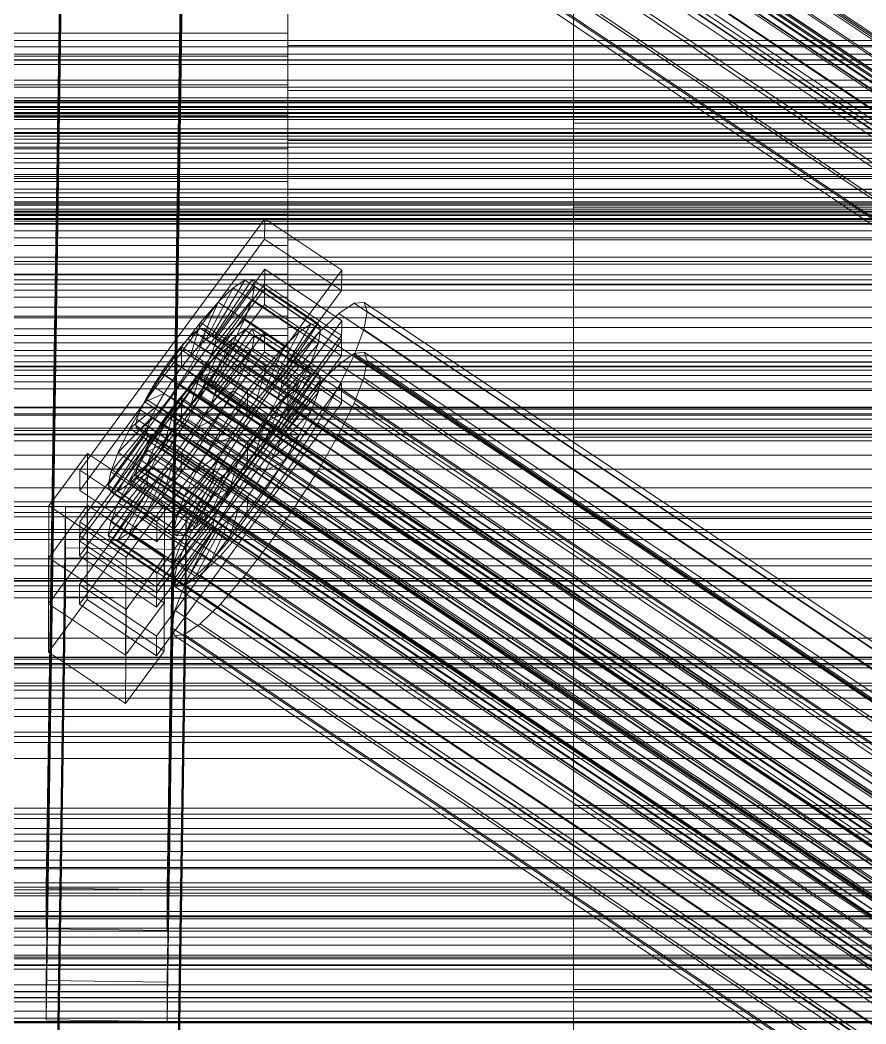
# Model space of a CAD drawing. Header units: millimetres. Extents: x -1970 to 59977, y -65068 to 6837.
# Drawn here: x -382.4 to -256.4, y -32932.8 to -32783.3 of the extents above; entities that cross this region are included whole.
import ezdxf

# ---------------------------------------------------------------- set-up
doc = ezdxf.new("R2010")
doc.units = ezdxf.units.MM
for name, color, linetype, lineweight in [('frontal_C01', 7, 'Continuous', 0), ('frontal_C02', 7, 'Continuous', 0), ('frontal_C03', 7, 'Continuous', 0), ('frontal_C03-dry', 7, 'Continuous', 0), ('frontal_tolva', 7, 'Continuous', 0)]:
    doc.layers.add(name, color=color, linetype=linetype, lineweight=lineweight)

msp = doc.modelspace()

# ---------------------------------------------------------------- linework, layer by layer
at = {"layer": 'frontal_C01'}
for p, q in [((-378.512, -32912.609), (-375.644, -32719.609)), ((-357.646, -32719.852), (-360.514, -32912.852)), ((-355.541, -32718.843), (-171.232, -32841.841)), ((-349.061, -32722.895), (-164.752, -32845.894)), ((-357.863, -32723.593), (-173.554, -32846.591)), ((-378.512, -32918.697), (-375.644, -32725.697)), ((-360.514, -32918.94), (-357.646, -32725.94)), ((-359.326, -32727.437), (-175.016, -32850.435)), ((-352.572, -32726.902), (-168.263, -32849.9)), ((-359.83, -32730.113), (-175.521, -32853.112)), ((-355.584, -32729.777), (-171.275, -32852.775)), ((-359.341, -32731.439), (-175.032, -32854.437)), ((-357.893, -32731.324), (-173.584, -32854.323)), ((425, -32786.386), (-425, -32786.386)), ((-425, -32797.817), (425, -32797.817)), ((-373.501, -32850.354), (-345.969, -32812.911)), ((-345.981, -32815.954), (-345.969, -32812.911)), ((-345.969, -32812.911), (-334.501, -32820.564)), ((-345.981, -32815.954), (-373.513, -32853.398)), ((-334.513, -32823.608), (-345.981, -32815.954)), ((-334.501, -32820.564), (-362.033, -32858.008)), ((-334.501, -32820.564), (-334.513, -32823.608)), ((-373.539, -32860.094), (-346.008, -32822.651)), ((-353.892, -32830.341), (-348.918, -32822.064)), ((-353.378, -32830.301), (-347.835, -32821.978)), ((-353.205, -32830.77), (-347.47, -32822.97)), ((-348.918, -32822.064), (-350.645, -32823.221)), ((-347.835, -32821.978), (-348.918, -32822.064)), ((-348.918, -32822.064), (-339.088, -32828.624)), ((-347.847, -32824.971), (-347.47, -32822.97)), ((-347.835, -32821.978), (-338.005, -32828.538)), ((-347.47, -32822.97), (-347.835, -32821.978)), ((-347.47, -32822.97), (-337.64, -32829.53)), ((-346.02, -32825.695), (-346.008, -32822.651)), ((-346.008, -32822.651), (-334.539, -32830.304)), ((-362.045, -32861.051), (-334.513, -32823.608)), ((-354.71, -32830.89), (-350.645, -32823.221)), ((-350.645, -32823.221), (-352.899, -32825.372)), ((-350.645, -32823.221), (-340.816, -32829.781)), ((-346.02, -32825.695), (-373.551, -32863.138)), ((-355.777, -32831.908), (-352.899, -32825.372)), ((-352.899, -32825.372), (-355.525, -32828.369)), ((-353.384, -32831.719), (-347.847, -32824.971)), ((-352.899, -32825.372), (-343.069, -32831.932)), ((-348.941, -32827.847), (-347.847, -32824.971)), ((-347.847, -32824.971), (-338.017, -32831.531)), ((-334.551, -32833.348), (-346.02, -32825.695)), ((-332.629, -32825.513), (-334.938, -32827.06)), ((-331.181, -32825.398), (-332.629, -32825.513)), ((-332.629, -32825.513), (-148.32, -32948.511)), ((-330.692, -32826.724), (-331.181, -32825.398)), ((-331.181, -32825.398), (-146.872, -32948.396)), ((-334.938, -32827.06), (-337.95, -32829.935)), ((-334.938, -32827.06), (-150.629, -32950.058)), ((-331.197, -32829.4), (-330.692, -32826.724)), ((-330.692, -32826.724), (-146.383, -32949.722)), ((-355.525, -32828.369), (-358.345, -32832.008)), ((-357.021, -32833.328), (-355.525, -32828.369)), ((-355.525, -32828.369), (-345.695, -32834.929)), ((-353.902, -32833.081), (-348.941, -32827.847)), ((-350.678, -32831.4), (-348.941, -32827.847)), ((-348.941, -32827.847), (-339.111, -32834.407)), ((-339.088, -32828.624), (-344.062, -32836.901)), ((-338.005, -32828.538), (-343.549, -32836.86)), ((-340.816, -32829.781), (-339.088, -32828.624)), ((-339.088, -32828.624), (-338.005, -32828.538)), ((-338.005, -32828.538), (-337.64, -32829.53)), ((-334.539, -32830.304), (-362.071, -32867.748)), ((-356.348, -32829.796), (-357.415, -32830.815)), ((-355.53, -32829.248), (-356.348, -32829.796)), ((-356.348, -32829.796), (-142.549, -32972.474)), ((-355.541, -32831.987), (-355.022, -32830.625)), ((-355.017, -32829.207), (-355.53, -32829.248)), ((-355.53, -32829.248), (-141.731, -32971.926)), ((-355.022, -32830.625), (-354.844, -32829.677)), ((-355.022, -32830.625), (-141.224, -32973.303)), ((-354.844, -32829.677), (-355.017, -32829.207)), ((-355.017, -32829.207), (-141.218, -32971.885)), ((-354.844, -32829.677), (-141.045, -32972.355)), ((-354.71, -32830.89), (-353.892, -32830.341)), ((-353.892, -32830.341), (-353.378, -32830.301)), ((-344.062, -32836.901), (-353.892, -32830.341)), ((-343.549, -32836.86), (-353.378, -32830.301)), ((-353.378, -32830.301), (-353.205, -32830.77)), ((-340.816, -32829.781), (-344.88, -32837.45)), ((-337.64, -32829.53), (-343.376, -32837.33)), ((-343.069, -32831.932), (-340.816, -32829.781)), ((-337.95, -32829.935), (-341.461, -32833.942)), ((-337.64, -32829.53), (-338.017, -32831.531)), ((-337.95, -32829.935), (-153.641, -32952.933)), ((-334.539, -32830.304), (-334.551, -32833.348)), ((-332.659, -32833.244), (-331.197, -32829.4)), ((-331.197, -32829.4), (-146.887, -32952.398)), ((-358.345, -32832.008), (-361.166, -32836.041)), ((-357.415, -32830.815), (-358.659, -32832.235)), ((-358.345, -32832.008), (-358.357, -32835.052)), ((-348.515, -32838.568), (-358.345, -32832.008)), ((-357.415, -32830.815), (-143.617, -32973.493)), ((-357.021, -32833.328), (-355.777, -32831.908)), ((-356.363, -32833.67), (-355.541, -32831.987)), ((-355.777, -32831.908), (-354.71, -32830.89)), ((-345.947, -32838.468), (-355.777, -32831.908)), ((-355.541, -32831.987), (-141.742, -32974.665)), ((-354.725, -32834.764), (-350.678, -32831.4)), ((-344.88, -32837.45), (-354.71, -32830.89)), ((-353.384, -32831.719), (-353.902, -32833.081)), ((-353.205, -32830.77), (-353.384, -32831.719)), ((-343.554, -32838.278), (-353.384, -32831.719)), ((-343.376, -32837.33), (-353.205, -32830.77)), ((-352.938, -32835.389), (-350.678, -32831.4)), ((-350.678, -32831.4), (-340.848, -32837.96)), ((-343.069, -32831.932), (-345.947, -32838.468)), ((-345.695, -32834.929), (-343.069, -32831.932)), ((-338.017, -32831.531), (-343.554, -32838.278)), ((-338.017, -32831.531), (-339.111, -32834.407)), ((-362.083, -32870.791), (-334.551, -32833.348)), ((-358.659, -32832.235), (-359.995, -32833.958)), ((-358.659, -32832.235), (-144.861, -32974.912)), ((-358.357, -32835.052), (-357.021, -32833.328)), ((-347.191, -32839.888), (-357.021, -32833.328)), ((-353.902, -32833.081), (-354.725, -32834.764)), ((-344.073, -32839.641), (-353.902, -32833.081)), ((-334.981, -32837.994), (-332.659, -32833.244)), ((-332.659, -32833.244), (-148.35, -32956.242)), ((-359.995, -32833.958), (-361.332, -32835.869)), ((-146.196, -32976.636), (-359.995, -32833.958)), ((-359.693, -32836.962), (-358.357, -32835.052)), ((-358.357, -32835.052), (-348.527, -32841.612)), ((-357.434, -32835.56), (-356.363, -32833.67)), ((-356.363, -32833.67), (-142.565, -32976.348)), ((-354.725, -32834.764), (-355.796, -32836.653)), ((-344.895, -32841.324), (-354.725, -32834.764)), ((-348.515, -32838.568), (-345.695, -32834.929)), ((-345.695, -32834.929), (-347.191, -32839.888)), ((-341.461, -32833.942), (-345.231, -32838.806)), ((-339.111, -32834.407), (-344.073, -32839.641)), ((-341.461, -32833.942), (-157.152, -32956.94)), ((-339.111, -32834.407), (-340.848, -32837.96)), ((-361.166, -32836.041), (-363.797, -32840.193)), ((-361.332, -32835.869), (-362.578, -32837.836)), ((-361.332, -32835.869), (-147.533, -32978.547)), ((-359.693, -32836.962), (-361.166, -32836.041)), ((-361.166, -32836.041), (-351.336, -32842.601)), ((-358.68, -32837.527), (-357.434, -32835.56)), ((-357.434, -32835.56), (-143.635, -32978.238)), ((-355.796, -32836.653), (-357.042, -32838.62)), ((-355.796, -32836.653), (-352.938, -32835.389)), ((-345.966, -32843.213), (-355.796, -32836.653)), ((-355.569, -32839.541), (-352.938, -32835.389)), ((-352.938, -32835.389), (-343.108, -32841.949)), ((-362.578, -32837.836), (-363.648, -32839.725)), ((-362.578, -32837.836), (-148.779, -32980.514)), ((-360.939, -32838.929), (-359.693, -32836.962)), ((-360.017, -32839.437), (-358.68, -32837.527)), ((-349.863, -32843.522), (-359.693, -32836.962)), ((-358.68, -32837.527), (-144.881, -32980.205)), ((-344.88, -32837.45), (-345.947, -32838.468)), ((-340.848, -32837.96), (-344.895, -32841.324)), ((-344.062, -32836.901), (-344.88, -32837.45)), ((-343.549, -32836.86), (-344.062, -32836.901)), ((-343.554, -32838.278), (-343.376, -32837.33)), ((-343.376, -32837.33), (-343.549, -32836.86)), ((-340.848, -32837.96), (-343.108, -32841.949)), ((-338.003, -32843.326), (-334.981, -32837.994)), ((-334.981, -32837.994), (-150.672, -32960.992)), ((-360.939, -32838.929), (-363.797, -32840.193)), ((-362.01, -32840.818), (-360.939, -32838.929)), ((-361.352, -32841.161), (-360.017, -32839.437)), ((-351.109, -32845.489), (-360.939, -32838.929)), ((-360.017, -32839.437), (-146.218, -32982.115)), ((-358.39, -32843.574), (-355.569, -32839.541)), ((-357.042, -32838.62), (-358.378, -32840.53)), ((-357.042, -32838.62), (-355.569, -32839.541)), ((-347.212, -32845.18), (-357.042, -32838.62)), ((-355.569, -32839.541), (-345.739, -32846.101)), ((-351.336, -32842.601), (-348.515, -32838.568)), ((-345.231, -32838.806), (-349.002, -32844.198)), ((-348.527, -32841.612), (-348.515, -32838.568)), ((-345.947, -32838.468), (-347.191, -32839.888)), ((-160.922, -32961.805), (-345.231, -32838.806)), ((-344.895, -32841.324), (-344.073, -32839.641)), ((-344.073, -32839.641), (-343.554, -32838.278)), ((-363.797, -32840.193), (-366.057, -32844.182)), ((-362.01, -32840.818), (-366.057, -32844.182)), ((-363.648, -32839.725), (-364.471, -32841.408)), ((-363.797, -32840.193), (-353.967, -32846.753)), ((-363.648, -32839.725), (-149.85, -32982.403)), ((-362.833, -32842.501), (-362.01, -32840.818)), ((-352.18, -32847.378), (-362.01, -32840.818)), ((-358.378, -32840.53), (-359.714, -32842.254)), ((-358.378, -32840.53), (-358.39, -32843.574)), ((-348.548, -32847.09), (-358.378, -32840.53)), ((-347.191, -32839.888), (-348.527, -32841.612)), ((-362.833, -32842.501), (-367.794, -32847.735)), ((-364.471, -32841.408), (-364.989, -32842.77)), ((-364.471, -32841.408), (-150.672, -32984.086)), ((-363.664, -32843.599), (-362.596, -32842.58)), ((-363.351, -32843.864), (-362.833, -32842.501)), ((-353.003, -32849.061), (-362.833, -32842.501)), ((-362.596, -32842.58), (-361.352, -32841.161)), ((-362.596, -32842.58), (-148.798, -32985.258)), ((-361.352, -32841.161), (-147.554, -32983.839)), ((-359.714, -32842.254), (-361.21, -32847.213)), ((-359.714, -32842.254), (-360.958, -32843.674)), ((-349.884, -32848.814), (-359.714, -32842.254)), ((-353.967, -32846.753), (-351.336, -32842.601)), ((-351.336, -32842.601), (-349.863, -32843.522)), ((-348.527, -32841.612), (-349.863, -32843.522)), ((-345.966, -32843.213), (-344.895, -32841.324)), ((-343.108, -32841.949), (-345.966, -32843.213)), ((-343.108, -32841.949), (-345.739, -32846.101)), ((-363.351, -32843.864), (-368.888, -32850.611)), ((-364.989, -32842.77), (-365.168, -32843.718)), ((-365.168, -32843.718), (-364.995, -32844.188)), ((-365.168, -32843.718), (-151.369, -32986.396)), ((-364.989, -32842.77), (-151.191, -32985.448)), ((-364.482, -32844.148), (-363.664, -32843.599)), ((-360.958, -32843.674), (-363.836, -32850.21)), ((-363.664, -32843.599), (-149.865, -32986.277)), ((-363.53, -32844.812), (-363.351, -32843.864)), ((-353.521, -32850.423), (-363.351, -32843.864)), ((-360.958, -32843.674), (-362.025, -32844.692)), ((-361.21, -32847.213), (-358.39, -32843.574)), ((-351.128, -32850.234), (-360.958, -32843.674)), ((-358.39, -32843.574), (-348.56, -32850.134)), ((-349.863, -32843.522), (-351.109, -32845.489)), ((-347.212, -32845.18), (-345.966, -32843.213)), ((-341.52, -32848.877), (-338.003, -32843.326)), ((-338.003, -32843.326), (-153.694, -32966.324)), ((-363.53, -32844.812), (-369.265, -32852.613)), ((-363.357, -32845.282), (-368.9, -32853.604)), ((-362.843, -32845.241), (-367.817, -32853.518)), ((-366.057, -32844.182), (-367.794, -32847.735)), ((-362.025, -32844.692), (-366.09, -32852.361)), ((-366.057, -32844.182), (-356.228, -32850.742)), ((-364.995, -32844.188), (-364.482, -32844.148)), ((-364.995, -32844.188), (-151.196, -32986.866)), ((-364.482, -32844.148), (-150.683, -32986.825)), ((-363.357, -32845.282), (-363.53, -32844.812)), ((-353.7, -32851.372), (-363.53, -32844.812)), ((-362.843, -32845.241), (-363.357, -32845.282)), ((-353.527, -32851.841), (-363.357, -32845.282)), ((-362.025, -32844.692), (-362.843, -32845.241)), ((-353.014, -32851.801), (-362.843, -32845.241)), ((-352.196, -32851.252), (-362.025, -32844.692)), ((-353.967, -32846.753), (-351.109, -32845.489)), ((-349.002, -32844.198), (-352.519, -32849.749)), ((-351.109, -32845.489), (-352.18, -32847.378)), ((-349.002, -32844.198), (-164.693, -32967.196)), ((-348.548, -32847.09), (-347.212, -32845.18)), ((-345.739, -32846.101), (-347.212, -32845.18)), ((-356.228, -32850.742), (-353.967, -32846.753)), ((-349.884, -32848.814), (-348.548, -32847.09)), ((-345.739, -32846.101), (-348.56, -32850.134)), ((-348.56, -32850.134), (-348.548, -32847.09)), ((-378.086, -32855.682), (-372.35, -32847.881)), ((-372.408, -32862.491), (-372.35, -32847.881)), ((-372.35, -32847.881), (-360.882, -32855.534)), ((-367.794, -32847.735), (-368.888, -32850.611)), ((-367.794, -32847.735), (-357.964, -32854.295)), ((-363.836, -32850.21), (-361.21, -32847.213)), ((-361.21, -32847.213), (-351.38, -32853.773)), ((-356.228, -32850.742), (-352.18, -32847.378)), ((-352.18, -32847.378), (-353.003, -32849.061)), ((-357.964, -32854.295), (-353.003, -32849.061)), ((-352.519, -32849.749), (-355.541, -32855.081)), ((-353.003, -32849.061), (-353.521, -32850.423)), ((-352.519, -32849.749), (-168.21, -32972.747)), ((-351.38, -32853.773), (-349.884, -32848.814)), ((-351.128, -32850.234), (-349.884, -32848.814)), ((-345.291, -32854.269), (-341.52, -32848.877)), ((-341.52, -32848.877), (-157.211, -32971.875)), ((-373.501, -32850.354), (-373.513, -32853.398)), ((-362.033, -32858.008), (-373.501, -32850.354)), ((-368.888, -32850.611), (-369.265, -32852.613)), ((-368.888, -32850.611), (-359.058, -32857.171)), ((-366.09, -32852.361), (-363.836, -32850.21)), ((-363.836, -32850.21), (-354.006, -32856.77)), ((-359.436, -32859.172), (-353.7, -32851.372)), ((-359.058, -32857.171), (-353.521, -32850.423)), ((-357.964, -32854.295), (-356.228, -32850.742)), ((-356.26, -32858.921), (-352.196, -32851.252)), ((-354.006, -32856.77), (-351.128, -32850.234)), ((-353.521, -32850.423), (-353.7, -32851.372)), ((-353.7, -32851.372), (-353.527, -32851.841)), ((-353.014, -32851.801), (-352.196, -32851.252)), ((-352.196, -32851.252), (-351.128, -32850.234)), ((-348.56, -32850.134), (-351.38, -32853.773)), ((-369.265, -32852.613), (-368.9, -32853.604)), ((-369.265, -32852.613), (-359.436, -32859.172)), ((-367.817, -32853.518), (-366.09, -32852.361)), ((-366.09, -32852.361), (-356.26, -32858.921)), ((-359.07, -32860.164), (-353.527, -32851.841)), ((-357.987, -32860.078), (-353.014, -32851.801)), ((-353.527, -32851.841), (-353.014, -32851.801)), ((-373.513, -32853.398), (-362.045, -32861.051)), ((-368.9, -32853.604), (-367.817, -32853.518)), ((-368.9, -32853.604), (-359.07, -32860.164)), ((-367.817, -32853.518), (-357.987, -32860.078)), ((-359.058, -32857.171), (-357.964, -32854.295)), ((-351.38, -32853.773), (-354.006, -32856.77)), ((-349.061, -32859.134), (-345.291, -32854.269)), ((-345.291, -32854.269), (-160.982, -32977.267)), ((-378.512, -33048.848), (-375.644, -32855.848)), ((-378.086, -32855.682), (-378.143, -32870.292)), ((-366.618, -32863.335), (-378.086, -32855.682)), ((-375.644, -32861.935), (-375.644, -32855.848)), ((-375.644, -32855.848), (-357.646, -32856.09)), ((-360.882, -32855.534), (-366.618, -32863.335)), ((-360.882, -32855.534), (-360.939, -32870.144)), ((-357.646, -32856.09), (-360.514, -33049.09)), ((-355.541, -32855.081), (-357.863, -32859.831)), ((-357.646, -32856.09), (-357.646, -32862.178)), ((-355.541, -32855.081), (-171.232, -32978.08)), ((-359.436, -32859.172), (-359.058, -32857.171)), ((-354.006, -32856.77), (-356.26, -32858.921)), ((-362.045, -32861.051), (-362.033, -32858.008)), ((-356.26, -32858.921), (-357.987, -32860.078)), ((-373.539, -32860.094), (-373.551, -32863.138)), ((-362.071, -32867.748), (-373.539, -32860.094)), ((-359.07, -32860.164), (-359.436, -32859.172)), ((-357.863, -32859.831), (-359.326, -32863.675)), ((-357.987, -32860.078), (-359.07, -32860.164)), ((-357.863, -32859.831), (-173.554, -32982.83)), ((-352.572, -32863.14), (-349.061, -32859.134)), ((-349.061, -32859.134), (-164.752, -32982.132)), ((-378.512, -33054.935), (-375.644, -32861.935)), ((-357.646, -32862.178), (-375.644, -32861.935)), ((-372.408, -32862.491), (-378.143, -32870.292)), ((-373.551, -32863.138), (-362.083, -32870.791)), ((-360.939, -32870.144), (-372.408, -32862.491)), ((-366.675, -32877.945), (-366.618, -32863.335)), ((-360.514, -33055.178), (-357.646, -32862.178)), ((-355.584, -32866.015), (-352.572, -32863.14)), ((-352.572, -32863.14), (-168.263, -32986.138)), ((-359.326, -32863.675), (-359.83, -32866.352)), ((-359.326, -32863.675), (-175.016, -32986.674)), ((-359.83, -32866.352), (-359.341, -32867.677)), ((-359.83, -32866.352), (-175.521, -32989.35)), ((-357.893, -32867.563), (-355.584, -32866.015)), ((-355.584, -32866.015), (-171.275, -32989.013)), ((-362.083, -32870.791), (-362.071, -32867.748)), ((-359.341, -32867.677), (-357.893, -32867.563)), ((-359.341, -32867.677), (-175.032, -32990.675)), ((-357.893, -32867.563), (-173.584, -32990.561)), ((-378.143, -32870.292), (-366.675, -32877.945)), ((-366.675, -32877.945), (-360.939, -32870.144)), ((-425, -32907.162), (425, -32907.162)), ((-360.514, -32912.852), (-378.512, -32912.609)), ((-378.512, -32912.609), (-378.512, -32918.697)), ((-360.514, -32918.94), (-360.514, -32912.852)), ((-450, -32916.727), (450, -32916.727)), ((425, -32918.593), (-425, -32918.593)), ((-378.512, -32918.697), (-360.514, -32918.94)), ((425, -32922.624), (-425, -32922.624)), ((450, -32928.902), (-450, -32928.902))]:
    msp.add_line(p, q, dxfattribs=at)
at = {"layer": 'frontal_C02'}
for p, q in [((-362.578, -32714.511), (-148.779, -32857.752)), ((-363.648, -32716.389), (-149.85, -32859.63)), ((-360.017, -32715.895), (-146.218, -32859.136)), ((-364.471, -32718.054), (-150.672, -32861.295)), ((-361.352, -32717.63), (-147.554, -32860.871)), ((-364.989, -32719.392), (-151.191, -32862.634)), ((-362.596, -32719.067), (-148.798, -32862.308)), ((-365.168, -32720.313), (-151.369, -32863.555)), ((-364.995, -32720.754), (-151.196, -32863.995)), ((-364.482, -32720.684), (-150.683, -32863.925)), ((-363.664, -32720.109), (-149.865, -32863.35)), ((-352.519, -32726.661), (-168.21, -32850.145)), ((-355.541, -32731.96), (-171.232, -32855.444)), ((-345.291, -32730.567), (-160.982, -32854.051)), ((-378.512, -32926.391), (-375.644, -32732.624)), ((-357.646, -32732.867), (-360.514, -32926.634)), ((-349.061, -32735.462), (-164.752, -32858.946)), ((-357.863, -32736.659), (-173.554, -32860.143)), ((-378.512, -32932.236), (-375.644, -32738.469)), ((-360.514, -32932.48), (-357.646, -32738.713)), ((-359.326, -32740.437), (-175.016, -32863.921)), ((-352.572, -32739.519), (-168.263, -32863.003)), ((-355.584, -32742.459), (-171.275, -32865.943)), ((-359.83, -32743.036), (-175.521, -32866.52)), ((-359.341, -32744.28), (-175.032, -32867.764)), ((-357.893, -32744.083), (-173.584, -32867.567)), ((-300, -32798.677), (-300, -32752.331)), ((-300, -32764.429), (-300, -32811.201)), ((-342.5, -32775.615), (-342.5, -32787.096)), ((-342.5, -32785.261), (-342.5, -32780.553)), ((-342.5, -32793.833), (-342.5, -32780.772)), ((-342.5, -32782.425), (-342.5, -32788.721)), ((-342.5, -32785.261), (-450.5, -32785.261)), ((-342.5, -32792.965), (-342.5, -32785.261)), ((-342.5, -32787.096), (-342.5, -32801.293)), ((342.5, -32787.096), (-342.5, -32787.096)), ((-342.5, -32788.721), (-450.5, -32788.721)), ((-342.5, -32788.721), (-342.5, -32797.486)), ((-342.5, -32792.965), (-450.5, -32792.965)), ((-342.5, -32802.492), (-342.5, -32792.965)), ((-342.5, -32808.586), (-342.5, -32793.833)), ((-342.5, -32793.833), (342.5, -32793.833)), ((-450.5, -32797.486), (-342.5, -32797.486)), ((-342.5, -32797.486), (-342.5, -32807.386)), ((-300, -32845.45), (-300, -32798.677)), ((300, -32798.677), (-300, -32798.677)), ((-342.5, -32801.293), (-342.5, -32816.045)), ((342.5, -32801.293), (-342.5, -32801.293)), ((-342.5, -32802.492), (-450.5, -32802.492)), ((-342.5, -32812.392), (-342.5, -32802.492)), ((-342.5, -32807.386), (-450.5, -32807.386)), ((-342.5, -32807.386), (-342.5, -32816.913)), ((-342.5, -32822.783), (-342.5, -32808.586)), ((342.5, -32808.586), (-342.5, -32808.586)), ((-300, -32811.201), (-300, -32857.547)), ((300, -32811.201), (-300, -32811.201)), ((-342.5, -32812.392), (-450.5, -32812.392)), ((-342.5, -32821.157), (-342.5, -32812.392)), ((-342.5, -32816.913), (-450.5, -32816.913)), ((-342.5, -32816.045), (-342.5, -32829.107)), ((342.5, -32816.045), (-342.5, -32816.045)), ((-342.5, -32816.913), (-342.5, -32824.617)), ((-342.5, -32821.157), (-450.5, -32821.157)), ((-373.501, -32858.041), (-345.969, -32820.448)), ((-345.981, -32823.37), (-345.969, -32820.448)), ((-345.969, -32820.448), (-334.501, -32828.131)), ((-342.5, -32827.453), (-342.5, -32821.157)), ((-342.5, -32834.264), (-342.5, -32822.783)), ((342.5, -32822.783), (-342.5, -32822.783)), ((-342.5, -32824.617), (-450.5, -32824.617)), ((-345.981, -32823.37), (-373.513, -32860.963)), ((-334.513, -32831.054), (-345.981, -32823.37)), ((-342.5, -32824.617), (-342.5, -32829.326)), ((-342.5, -32827.453), (-450.5, -32827.453)), ((-342.5, -32830.322), (-342.5, -32827.453)), ((-334.501, -32828.131), (-362.033, -32865.724)), ((-342.5, -32829.107), (-342.5, -32838.489)), ((342.5, -32829.107), (-342.5, -32829.107)), ((-334.501, -32828.131), (-334.513, -32831.054)), ((-342.5, -32829.326), (-450.5, -32829.326)), ((-342.5, -32830.322), (-450.5, -32830.322)), ((-373.539, -32867.393), (-346.008, -32829.8)), ((-353.892, -32837.728), (-348.918, -32829.484)), ((-353.378, -32837.658), (-347.835, -32829.337)), ((-353.205, -32838.099), (-347.47, -32830.267)), ((-348.918, -32829.484), (-350.645, -32830.699)), ((-347.835, -32829.337), (-348.918, -32829.484)), ((-348.918, -32829.484), (-339.088, -32836.07)), ((-347.847, -32832.211), (-347.47, -32830.267)), ((-347.835, -32829.337), (-338.005, -32835.922)), ((-347.47, -32830.267), (-347.835, -32829.337)), ((-347.47, -32830.267), (-337.64, -32836.853)), ((-346.02, -32832.723), (-346.008, -32829.8)), ((-346.008, -32829.8), (-334.539, -32837.484)), ((-342.5, -32829.326), (-342.5, -32830.322)), ((-362.045, -32868.647), (-334.513, -32831.054)), ((-354.71, -32838.303), (-350.645, -32830.699)), ((-350.645, -32830.699), (-352.899, -32832.898)), ((-350.645, -32830.699), (-340.816, -32837.284)), ((-346.02, -32832.723), (-373.551, -32870.316)), ((-355.777, -32839.345), (-352.899, -32832.898)), ((-352.899, -32832.898), (-355.525, -32835.932)), ((-353.384, -32839.02), (-347.847, -32832.211)), ((-352.899, -32832.898), (-343.069, -32839.484)), ((-348.941, -32835.037), (-347.847, -32832.211)), ((-347.847, -32832.211), (-338.017, -32838.797)), ((-334.551, -32840.406), (-346.02, -32832.723)), ((-332.629, -32832.989), (-334.938, -32834.613)), ((-331.181, -32832.792), (-332.629, -32832.989)), ((-332.629, -32832.989), (-148.32, -32956.473)), ((-330.692, -32834.035), (-331.181, -32832.792)), ((-331.181, -32832.792), (-146.872, -32956.276)), ((-353.902, -32840.358), (-348.941, -32835.037)), ((-350.678, -32838.552), (-348.941, -32835.037)), ((-348.941, -32835.037), (-339.111, -32841.623)), ((-342.5, -32841.28), (-342.5, -32834.264)), ((342.5, -32834.264), (-342.5, -32834.264)), ((-334.938, -32834.613), (-337.95, -32837.553)), ((-334.938, -32834.613), (-150.629, -32958.097)), ((-331.197, -32836.635), (-330.692, -32834.035)), ((-330.692, -32834.035), (-146.383, -32957.519)), ((-355.525, -32835.932), (-358.345, -32839.594)), ((-357.021, -32840.782), (-355.525, -32835.932)), ((-355.53, -32836.63), (-356.348, -32837.206)), ((-355.017, -32836.56), (-355.53, -32836.63)), ((-355.53, -32836.63), (-141.731, -32979.872)), ((-355.525, -32835.932), (-345.695, -32842.518)), ((-354.844, -32837.001), (-355.017, -32836.56)), ((-355.017, -32836.56), (-141.218, -32979.802)), ((-339.088, -32836.07), (-344.062, -32844.314)), ((-338.005, -32835.922), (-343.549, -32844.244)), ((-340.816, -32837.284), (-339.088, -32836.07)), ((-339.088, -32836.07), (-338.005, -32835.922)), ((-338.005, -32835.922), (-337.64, -32836.853)), ((-332.659, -32840.412), (-331.197, -32836.635)), ((-331.197, -32836.635), (-146.887, -32960.119)), ((-334.539, -32837.484), (-362.071, -32875.076)), ((-356.348, -32837.206), (-357.415, -32838.247)), ((-356.348, -32837.206), (-142.549, -32980.447)), ((-355.541, -32839.261), (-355.022, -32837.922)), ((-355.022, -32837.922), (-354.844, -32837.001)), ((-355.022, -32837.922), (-141.224, -32981.163)), ((-354.844, -32837.001), (-141.045, -32980.242)), ((-354.71, -32838.303), (-353.892, -32837.728)), ((-353.892, -32837.728), (-353.378, -32837.658)), ((-344.062, -32844.314), (-353.892, -32837.728)), ((-353.205, -32838.099), (-353.384, -32839.02)), ((-343.549, -32844.244), (-353.378, -32837.658)), ((-353.378, -32837.658), (-353.205, -32838.099)), ((-343.376, -32844.684), (-353.205, -32838.099)), ((-340.816, -32837.284), (-344.88, -32844.889)), ((-337.64, -32836.853), (-343.376, -32844.684)), ((-343.069, -32839.484), (-340.816, -32837.284)), ((-337.95, -32837.553), (-341.461, -32841.609)), ((-337.64, -32836.853), (-338.017, -32838.797)), ((-337.95, -32837.553), (-153.641, -32961.037)), ((-334.539, -32837.484), (-334.551, -32840.406)), ((-358.345, -32839.594), (-361.166, -32843.635)), ((-357.415, -32838.247), (-358.659, -32839.685)), ((-358.345, -32839.594), (-358.357, -32842.517)), ((-348.515, -32846.18), (-358.345, -32839.594)), ((-357.415, -32838.247), (-143.617, -32981.489)), ((-357.021, -32840.782), (-355.777, -32839.345)), ((-356.363, -32840.925), (-355.541, -32839.261)), ((-355.777, -32839.345), (-354.71, -32838.303)), ((-345.947, -32845.931), (-355.777, -32839.345)), ((-355.541, -32839.261), (-141.742, -32982.502)), ((-354.725, -32842.023), (-350.678, -32838.552)), ((-344.88, -32844.889), (-354.71, -32838.303)), ((-353.384, -32839.02), (-353.902, -32840.358)), ((-343.554, -32845.605), (-353.384, -32839.02)), ((-352.938, -32842.516), (-350.678, -32838.552)), ((-350.678, -32838.552), (-340.848, -32845.138)), ((-343.069, -32839.484), (-345.947, -32845.931)), ((-345.695, -32842.518), (-343.069, -32839.484)), ((-338.017, -32838.797), (-343.554, -32845.605)), ((-342.5, -32838.489), (-342.5, -32842.764)), ((342.5, -32838.489), (-342.5, -32838.489)), ((-338.017, -32838.797), (-339.111, -32841.623)), ((-362.083, -32877.999), (-334.551, -32840.406)), ((-358.659, -32839.685), (-359.995, -32841.419)), ((-358.659, -32839.685), (-144.861, -32982.926)), ((-358.357, -32842.517), (-357.021, -32840.782)), ((-357.434, -32842.803), (-356.363, -32840.925)), ((-347.191, -32847.368), (-357.021, -32840.782)), ((-356.363, -32840.925), (-142.565, -32984.167)), ((-353.902, -32840.358), (-354.725, -32842.023)), ((-344.073, -32846.944), (-353.902, -32840.358)), ((-334.981, -32845.111), (-332.659, -32840.412)), ((-332.659, -32840.412), (-148.35, -32963.896)), ((-359.995, -32841.419), (-361.332, -32843.333)), ((-146.196, -32984.661), (-359.995, -32841.419)), ((-359.693, -32844.431), (-358.357, -32842.517)), ((-358.357, -32842.517), (-348.527, -32849.103)), ((-354.725, -32842.023), (-355.796, -32843.901)), ((-355.796, -32843.901), (-352.938, -32842.516)), ((-355.569, -32846.66), (-352.938, -32842.516)), ((-344.895, -32848.609), (-354.725, -32842.023)), ((-352.938, -32842.516), (-343.108, -32849.102)), ((-348.515, -32846.18), (-345.695, -32842.518)), ((-345.695, -32842.518), (-347.191, -32847.368)), ((-341.461, -32841.609), (-345.231, -32846.505)), ((-339.111, -32841.623), (-344.073, -32846.944)), ((-342.5, -32842.764), (-342.5, -32841.28)), ((342.5, -32841.28), (-342.5, -32841.28)), ((-341.461, -32841.609), (-157.152, -32965.093)), ((-339.111, -32841.623), (-340.848, -32845.138)), ((-361.166, -32843.635), (-363.797, -32847.778)), ((-361.332, -32843.333), (-362.578, -32845.296)), ((-361.332, -32843.333), (-147.533, -32986.575)), ((-359.693, -32844.431), (-361.166, -32843.635)), ((-361.166, -32843.635), (-351.336, -32850.221)), ((-358.68, -32844.766), (-357.434, -32842.803)), ((-357.434, -32842.803), (-143.635, -32986.045)), ((-355.796, -32843.901), (-357.042, -32845.864)), ((-345.966, -32850.487), (-355.796, -32843.901)), ((342.5, -32842.764), (-342.5, -32842.764)), ((-362.578, -32845.296), (-363.648, -32847.174)), ((-362.578, -32845.296), (-148.779, -32988.537)), ((-360.939, -32846.394), (-359.693, -32844.431)), ((-360.017, -32846.68), (-358.68, -32844.766)), ((-349.863, -32851.017), (-359.693, -32844.431)), ((-358.68, -32844.766), (-144.881, -32988.007)), ((-344.88, -32844.889), (-345.947, -32845.931)), ((-340.848, -32845.138), (-344.895, -32848.609)), ((-344.062, -32844.314), (-344.88, -32844.889)), ((-344.073, -32846.944), (-343.554, -32845.605)), ((-343.549, -32844.244), (-344.062, -32844.314)), ((-343.554, -32845.605), (-343.376, -32844.684)), ((-343.376, -32844.684), (-343.549, -32844.244)), ((-340.848, -32845.138), (-343.108, -32849.102)), ((-338.003, -32850.411), (-334.981, -32845.111)), ((-334.981, -32845.111), (-150.672, -32968.595)), ((-300, -32889.462), (-300, -32845.45)), ((300, -32845.45), (-300, -32845.45)), ((-360.939, -32846.394), (-363.797, -32847.778)), ((-362.01, -32848.271), (-360.939, -32846.394)), ((-361.352, -32848.415), (-360.017, -32846.68)), ((-351.109, -32852.979), (-360.939, -32846.394)), ((-360.017, -32846.68), (-146.218, -32989.921)), ((-358.39, -32850.7), (-355.569, -32846.66)), ((-357.042, -32845.864), (-358.378, -32847.778)), ((-357.042, -32845.864), (-355.569, -32846.66)), ((-347.212, -32852.45), (-357.042, -32845.864)), ((-355.569, -32846.66), (-345.739, -32853.246)), ((-351.336, -32850.221), (-348.515, -32846.18)), ((-345.231, -32846.505), (-349.002, -32851.906)), ((-348.527, -32849.103), (-348.515, -32846.18)), ((-345.947, -32845.931), (-347.191, -32847.368)), ((-160.922, -32969.989), (-345.231, -32846.505)), ((-344.895, -32848.609), (-344.073, -32846.944)), ((-363.797, -32847.778), (-366.057, -32851.743)), ((-362.01, -32848.271), (-366.057, -32851.743)), ((-363.648, -32847.174), (-364.471, -32848.839)), ((-363.797, -32847.778), (-353.967, -32854.364)), ((-363.648, -32847.174), (-149.85, -32990.415)), ((-362.833, -32849.936), (-362.01, -32848.271)), ((-362.596, -32849.852), (-361.352, -32848.415)), ((-352.18, -32854.857), (-362.01, -32848.271)), ((-361.352, -32848.415), (-147.554, -32991.656)), ((-358.378, -32847.778), (-359.714, -32849.512)), ((-358.378, -32847.778), (-358.39, -32850.7)), ((-348.548, -32854.363), (-358.378, -32847.778)), ((-347.191, -32847.368), (-348.527, -32849.103)), ((-345.966, -32850.487), (-344.895, -32848.609)), ((-362.833, -32849.936), (-367.794, -32855.258)), ((-364.471, -32848.839), (-364.989, -32850.177)), ((-364.471, -32848.839), (-150.672, -32992.08)), ((-363.664, -32850.894), (-362.596, -32849.852)), ((-363.351, -32851.275), (-362.833, -32849.936)), ((-353.003, -32856.522), (-362.833, -32849.936)), ((-362.596, -32849.852), (-148.798, -32993.093)), ((-359.714, -32849.512), (-361.21, -32854.362)), ((-359.714, -32849.512), (-360.958, -32850.95)), ((-349.884, -32856.098), (-359.714, -32849.512)), ((-348.527, -32849.103), (-349.863, -32851.017)), ((-343.108, -32849.102), (-345.966, -32850.487)), ((-343.108, -32849.102), (-345.739, -32853.246)), ((-363.351, -32851.275), (-368.888, -32858.084)), ((-364.989, -32850.177), (-365.168, -32851.098)), ((-365.168, -32851.098), (-364.995, -32851.539)), ((-365.168, -32851.098), (-151.369, -32994.34)), ((-364.995, -32851.539), (-364.482, -32851.469)), ((-364.995, -32851.539), (-151.196, -32994.78)), ((-364.989, -32850.177), (-151.191, -32993.419)), ((-364.482, -32851.469), (-363.664, -32850.894)), ((-364.482, -32851.469), (-150.683, -32994.711)), ((-360.958, -32850.95), (-363.836, -32857.397)), ((-363.664, -32850.894), (-149.865, -32994.135)), ((-363.53, -32852.196), (-363.351, -32851.275)), ((-353.521, -32857.861), (-363.351, -32851.275)), ((-360.958, -32850.95), (-362.025, -32851.991)), ((-361.21, -32854.362), (-358.39, -32850.7)), ((-351.128, -32857.535), (-360.958, -32850.95)), ((-358.39, -32850.7), (-348.56, -32857.286)), ((-353.967, -32854.364), (-351.336, -32850.221)), ((-351.336, -32850.221), (-349.863, -32851.017)), ((-349.863, -32851.017), (-351.109, -32852.979)), ((-347.212, -32852.45), (-345.966, -32850.487)), ((-341.52, -32855.95), (-338.003, -32850.411)), ((-338.003, -32850.411), (-153.694, -32973.895)), ((-363.53, -32852.196), (-369.265, -32860.028)), ((-363.357, -32852.637), (-368.9, -32860.958)), ((-362.843, -32852.567), (-367.817, -32860.811)), ((-366.057, -32851.743), (-367.794, -32855.258)), ((-362.025, -32851.991), (-366.09, -32859.596)), ((-366.057, -32851.743), (-356.228, -32858.329)), ((-363.357, -32852.637), (-363.53, -32852.196)), ((-353.7, -32858.782), (-363.53, -32852.196)), ((-362.843, -32852.567), (-363.357, -32852.637)), ((-353.527, -32859.222), (-363.357, -32852.637)), ((-362.025, -32851.991), (-362.843, -32852.567)), ((-353.014, -32859.153), (-362.843, -32852.567)), ((-352.196, -32858.577), (-362.025, -32851.991)), ((-353.967, -32854.364), (-351.109, -32852.979)), ((-349.002, -32851.906), (-352.519, -32857.446)), ((-351.109, -32852.979), (-352.18, -32854.857)), ((-349.002, -32851.906), (-164.693, -32975.39)), ((-348.548, -32854.363), (-347.212, -32852.45)), ((-345.739, -32853.246), (-347.212, -32852.45)), ((-363.836, -32857.397), (-361.21, -32854.362)), ((-361.21, -32854.362), (-351.38, -32860.948)), ((-356.228, -32858.329), (-353.967, -32854.364)), ((-349.884, -32856.098), (-348.548, -32854.363)), ((-345.739, -32853.246), (-348.56, -32857.286)), ((-348.56, -32857.286), (-348.548, -32854.363)), ((-378.086, -32863.429), (-372.35, -32855.597)), ((-372.408, -32869.626), (-372.35, -32855.597)), ((-372.35, -32855.597), (-360.882, -32863.281)), ((-367.794, -32855.258), (-368.888, -32858.084)), ((-367.794, -32855.258), (-357.964, -32861.843)), ((-356.228, -32858.329), (-352.18, -32854.857)), ((-352.18, -32854.857), (-353.003, -32856.522)), ((-345.291, -32861.352), (-341.52, -32855.95)), ((-341.52, -32855.95), (-157.211, -32979.434)), ((-366.09, -32859.596), (-363.836, -32857.397)), ((-363.836, -32857.397), (-354.006, -32863.982)), ((-357.964, -32861.843), (-353.003, -32856.522)), ((-352.519, -32857.446), (-355.541, -32862.746)), ((-354.006, -32863.982), (-351.128, -32857.535)), ((-353.003, -32856.522), (-353.521, -32857.861)), ((-352.519, -32857.446), (-168.21, -32980.93)), ((-352.196, -32858.577), (-351.128, -32857.535)), ((-351.38, -32860.948), (-349.884, -32856.098)), ((-348.56, -32857.286), (-351.38, -32860.948)), ((-351.128, -32857.535), (-349.884, -32856.098)), ((-300, -32857.547), (-300, -32900.308)), ((300, -32857.547), (-300, -32857.547)), ((-373.501, -32858.041), (-373.513, -32860.963)), ((-362.033, -32865.724), (-373.501, -32858.041)), ((-368.888, -32858.084), (-369.265, -32860.028)), ((-368.888, -32858.084), (-359.058, -32864.669)), ((-359.436, -32866.614), (-353.7, -32858.782)), ((-359.058, -32864.669), (-353.521, -32857.861)), ((-357.964, -32861.843), (-356.228, -32858.329)), ((-356.26, -32866.182), (-352.196, -32858.577)), ((-353.521, -32857.861), (-353.7, -32858.782)), ((-353.7, -32858.782), (-353.527, -32859.222)), ((-353.014, -32859.153), (-352.196, -32858.577)), ((-369.265, -32860.028), (-368.9, -32860.958)), ((-369.265, -32860.028), (-359.436, -32866.614)), ((-367.817, -32860.811), (-366.09, -32859.596)), ((-366.09, -32859.596), (-356.26, -32866.182)), ((-359.07, -32867.544), (-353.527, -32859.222)), ((-357.987, -32867.397), (-353.014, -32859.153)), ((-353.527, -32859.222), (-353.014, -32859.153)), ((-373.513, -32860.963), (-362.045, -32868.647)), ((-368.9, -32860.958), (-367.817, -32860.811)), ((-368.9, -32860.958), (-359.07, -32867.544)), ((-367.817, -32860.811), (-357.987, -32867.397)), ((-359.058, -32864.669), (-357.964, -32861.843)), ((-351.38, -32860.948), (-354.006, -32863.982)), ((-349.061, -32866.248), (-345.291, -32861.352)), ((-345.291, -32861.352), (-160.982, -32984.836)), ((-378.512, -33057.176), (-375.644, -32863.409)), ((-378.086, -32863.429), (-378.143, -32877.458)), ((-366.618, -32871.113), (-378.086, -32863.429)), ((-375.644, -32869.254), (-375.644, -32863.409)), ((-375.644, -32863.409), (-357.646, -32863.652)), ((-360.882, -32863.281), (-366.618, -32871.113)), ((-360.882, -32863.281), (-360.939, -32877.31)), ((-355.541, -32862.746), (-357.863, -32867.444)), ((-355.541, -32862.746), (-171.232, -32986.23)), ((-357.646, -32863.652), (-360.514, -33057.42)), ((-359.436, -32866.614), (-359.058, -32864.669)), ((-357.646, -32863.652), (-357.646, -32869.498)), ((-354.006, -32863.982), (-356.26, -32866.182)), ((-362.045, -32868.647), (-362.033, -32865.724)), ((-356.26, -32866.182), (-357.987, -32867.397)), ((-352.572, -32870.304), (-349.061, -32866.248)), ((-349.061, -32866.248), (-164.752, -32989.732)), ((-373.539, -32867.393), (-373.551, -32870.316)), ((-362.071, -32875.076), (-373.539, -32867.393)), ((-359.07, -32867.544), (-359.436, -32866.614)), ((-357.863, -32867.444), (-359.326, -32871.222)), ((-357.987, -32867.397), (-359.07, -32867.544)), ((-357.863, -32867.444), (-173.554, -32990.928)), ((-378.512, -33063.022), (-375.644, -32869.254)), ((-357.646, -32869.498), (-375.644, -32869.254)), ((-360.514, -33063.265), (-357.646, -32869.498)), ((-372.408, -32869.626), (-378.143, -32877.458)), ((-373.551, -32870.316), (-362.083, -32877.999)), ((-360.939, -32877.31), (-372.408, -32869.626)), ((-355.584, -32873.244), (-352.572, -32870.304)), ((-352.572, -32870.304), (-168.263, -32993.788)), ((-366.675, -32885.141), (-366.618, -32871.113)), ((-359.326, -32871.222), (-359.83, -32873.821)), ((-359.326, -32871.222), (-175.016, -32994.706)), ((-359.83, -32873.821), (-359.341, -32875.065)), ((-359.83, -32873.821), (-175.521, -32997.305)), ((-357.893, -32874.868), (-355.584, -32873.244)), ((-355.584, -32873.244), (-171.275, -32996.728)), ((-362.083, -32877.999), (-362.071, -32875.076)), ((-359.341, -32875.065), (-357.893, -32874.868)), ((-359.341, -32875.065), (-175.032, -32998.549)), ((-357.893, -32874.868), (-173.584, -32998.352)), ((-378.143, -32877.458), (-366.675, -32885.141)), ((-366.675, -32885.141), (-360.939, -32877.31)), ((-300, -32927.714), (-300, -32889.462)), ((300, -32889.462), (-300, -32889.462)), ((-300, -32900.308), (-300, -32936.569)), ((300, -32900.308), (-300, -32900.308)), ((-425, -32921.124), (425, -32921.124)), ((-360.514, -32926.634), (-378.512, -32926.391)), ((-378.512, -32926.391), (-378.512, -32932.236)), ((-360.514, -32932.48), (-360.514, -32926.634)), ((-300, -32957.599), (-300, -32927.714)), ((300, -32927.714), (-300, -32927.714)), ((-378.512, -32932.236), (-360.514, -32932.48)), ((425, -32932.6), (-425, -32932.6))]:
    msp.add_line(p, q, dxfattribs=at)
at = {"layer": 'frontal_C03'}
for p, q in [((-1250, -32787.32), (1250, -32787.32)), ((1250, -32788.431), (-1250, -32788.431)), ((-1250, -32789.276), (1250, -32789.276)), ((1250, -32789.313), (-1250, -32789.313)), ((1250, -32789.966), (-1250, -32789.966)), ((1250, -32792.274), (-1250, -32792.274)), ((-1250, -32793.331), (1250, -32793.331)), ((-1268, -32795.293), (1268, -32795.293)), ((-1268, -32795.518), (1268, -32795.518)), ((-1268, -32795.682), (1268, -32795.682)), ((-1250, -32794.92), (1250, -32794.92)), ((1250, -32796.183), (-1250, -32796.183)), ((-1268, -32796.34), (1268, -32796.34)), ((-1268, -32796.657), (1268, -32796.657)), ((-1268, -32797.703), (1268, -32797.703)), ((1250, -32797.101), (-1250, -32797.101)), ((1250, -32797.24), (-1250, -32797.24)), ((-1268, -32798.152), (1268, -32798.152)), ((-1268, -32799.516), (1268, -32799.516)), ((-1268, -32800.066), (1268, -32800.066)), ((1250, -32799.548), (-1250, -32799.548)), ((1250, -32800.201), (-1250, -32800.201)), ((-1268, -32801.653), (1268, -32801.653)), ((1250, -32801.083), (-1250, -32801.083)), ((1268, -32802.267), (-1268, -32802.267)), ((-1250, -32803.159), (1250, -32803.159)), ((-1268, -32803.97), (1268, -32803.97)), ((-1268, -32804.605), (1268, -32804.605)), ((-1268, -32806.309), (1268, -32806.309)), ((-1250, -32805.417), (1250, -32805.417)), ((-1268, -32806.922), (1268, -32806.922)), ((-1268, -32808.51), (1268, -32808.51)), ((-1268, -32809.06), (1268, -32809.06)), ((-1268, -32810.423), (1268, -32810.423)), ((-1268, -32810.872), (1268, -32810.872)), ((1250, -32810.889), (-1250, -32810.889)), ((-1268, -32811.918), (1268, -32811.918)), ((-1268, -32812.236), (1268, -32812.236)), ((-1250, -32811.474), (1250, -32811.474)), ((1250, -32811.77), (-1250, -32811.77)), ((1250, -32812.424), (-1250, -32812.424)), ((-1268, -32812.894), (1268, -32812.894)), ((-1268, -32813.058), (1268, -32813.058)), ((-1268, -32813.282), (1268, -32813.282)), ((-1250, -32813.655), (1250, -32813.655)), ((1250, -32814.731), (-1250, -32814.731)), ((-1250, -32815.789), (1250, -32815.789)), ((1250, -32818.641), (-1250, -32818.641)), ((-1250, -32819.3), (1250, -32819.3)), ((1250, -32819.698), (-1250, -32819.698)), ((-1250, -32821.256), (1250, -32821.256)), ((1250, -32822.006), (-1250, -32822.006)), ((1250, -32822.659), (-1250, -32822.659)), ((1250, -32823.54), (-1250, -32823.54)), ((-1250, -32826.103), (1250, -32826.103)), ((-1250, -32827.7), (1250, -32827.7)), ((-1250, -32831.419), (1250, -32831.419)), ((-1250, -32832.548), (1250, -32832.548)), ((1250, -32833.347), (-1250, -32833.347)), ((1250, -32834.228), (-1250, -32834.228)), ((1250, -32834.882), (-1250, -32834.882)), ((-1250, -32834.886), (1250, -32834.886)), ((-1250, -32835.47), (1250, -32835.47)), ((-1250, -32836.268), (1250, -32836.268)), ((1250, -32837.189), (-1250, -32837.189)), ((-1250, -32838.246), (1250, -32838.246)), ((1250, -32841.098), (-1250, -32841.098)), ((1250, -32842.156), (-1250, -32842.156)), ((1250, -32844.463), (-1250, -32844.463)), ((1250, -32845.117), (-1250, -32845.117)), ((1250, -32845.998), (-1250, -32845.998)), ((-1500, -32850.211), (1500, -32850.211)), ((-1500, -32855.102), (1500, -32855.102)), ((1250, -32855.804), (-1250, -32855.804)), ((1250, -32856.686), (-1250, -32856.686)), ((1250, -32857.339), (-1250, -32857.339)), ((1500, -32859.194), (-1500, -32859.194)), ((1250, -32859.647), (-1250, -32859.647)), ((-1250, -32860.704), (1250, -32860.704)), ((1250, -32863.556), (-1250, -32863.556)), ((1250, -32864.613), (-1250, -32864.613)), ((1500, -32866.511), (-1500, -32866.511)), ((1500, -32866.796), (-1500, -32866.796)), ((1250, -32866.921), (-1250, -32866.921)), ((1250, -32867.574), (-1250, -32867.574)), ((1250, -32868.456), (-1250, -32868.456)), ((-1500, -32878.204), (1500, -32878.204)), ((1250, -32878.262), (-1250, -32878.262)), ((1250, -32879.143), (-1250, -32879.143)), ((1250, -32879.797), (-1250, -32879.797)), ((1250, -32882.104), (-1250, -32882.104)), ((1500, -32884.317), (-1500, -32884.317)), ((-1250, -32883.162), (1250, -32883.162)), ((1250, -32886.014), (-1250, -32886.014)), ((1250, -32887.071), (-1250, -32887.071)), ((1250, -32889.378), (-1250, -32889.378)), ((1250, -32890.032), (-1250, -32890.032)), ((1250, -32890.913), (-1250, -32890.913)), ((-1500, -32893.3), (1500, -32893.3)), ((1250, -32900.72), (-1250, -32900.72)), ((1250, -32901.601), (-1250, -32901.601)), ((1250, -32902.254), (-1250, -32902.254)), ((1250, -32904.562), (-1250, -32904.562)), ((-1250, -32905.619), (1250, -32905.619)), ((1250, -32908.471), (-1250, -32908.471)), ((1250, -32909.529), (-1250, -32909.529)), ((1250, -32911.836), (-1250, -32911.836)), ((1250, -32912.49), (-1250, -32912.49)), ((1250, -32913.371), (-1250, -32913.371)), ((-1250, -32916.092), (1250, -32916.092)), ((-1250, -32916.725), (1250, -32916.725)), ((-1250, -32917.189), (1250, -32917.189)), ((-1250, -32919.044), (1250, -32919.044)), ((-1250, -32919.941), (1250, -32919.941)), ((-1250, -32922.893), (1250, -32922.893)), ((1250, -32923.177), (-1250, -32923.177)), ((1250, -32924.059), (-1250, -32924.059)), ((-1250, -32924.16), (1250, -32924.16)), ((1250, -32924.712), (-1250, -32924.712)), ((1250, -32927.019), (-1250, -32927.019)), ((1530, -32928.942), (-1530, -32928.942)), ((-1250, -32928.008), (1250, -32928.008)), ((-1250, -32928.077), (1250, -32928.077)), ((-1250, -32929.56), (1250, -32929.56)), ((1250, -32930.929), (-1250, -32930.929)), ((1250, -32931.986), (-1250, -32931.986)), ((-1500, -32932.482), (1500, -32932.482)), ((-1500, -32932.706), (1500, -32932.706))]:
    msp.add_line(p, q, dxfattribs=at)
at = {"layer": 'frontal_C03-dry'}
for p, q in [((-1250, -32800.625), (1250, -32800.625)), ((1250, -32806.625), (-1250, -32806.625)), ((1290, -32809.75), (-1290, -32809.75)), ((1250, -32810.625), (-1250, -32810.625)), ((-1290, -32813.75), (1290, -32813.75)), ((-1250, -32835), (1250, -32835)), ((1250, -32841), (-1250, -32841)), ((1290, -32844.125), (-1290, -32844.125)), ((1250, -32845), (-1250, -32845)), ((-1290, -32848.125), (1290, -32848.125)), ((-1250, -32869.375), (1250, -32869.375)), ((1250, -32875.375), (-1250, -32875.375)), ((1290, -32878.5), (-1290, -32878.5)), ((1250, -32879.375), (-1250, -32879.375)), ((-1290, -32882.5), (1290, -32882.5)), ((-1250, -32903.75), (1250, -32903.75)), ((1250, -32909.75), (-1250, -32909.75)), ((1290, -32912.875), (-1290, -32912.875)), ((1250, -32913.75), (-1250, -32913.75)), ((-1290, -32916.875), (1290, -32916.875))]:
    msp.add_line(p, q, dxfattribs=at)
at = {"layer": 'frontal_tolva'}
for p, q in [((-1821.5, -32842), (1821.5, -32842)), ((-1821.5, -32853), (1821.5, -32853))]:
    msp.add_line(p, q, dxfattribs=at)

doc.saveas('drawing.dxf')
